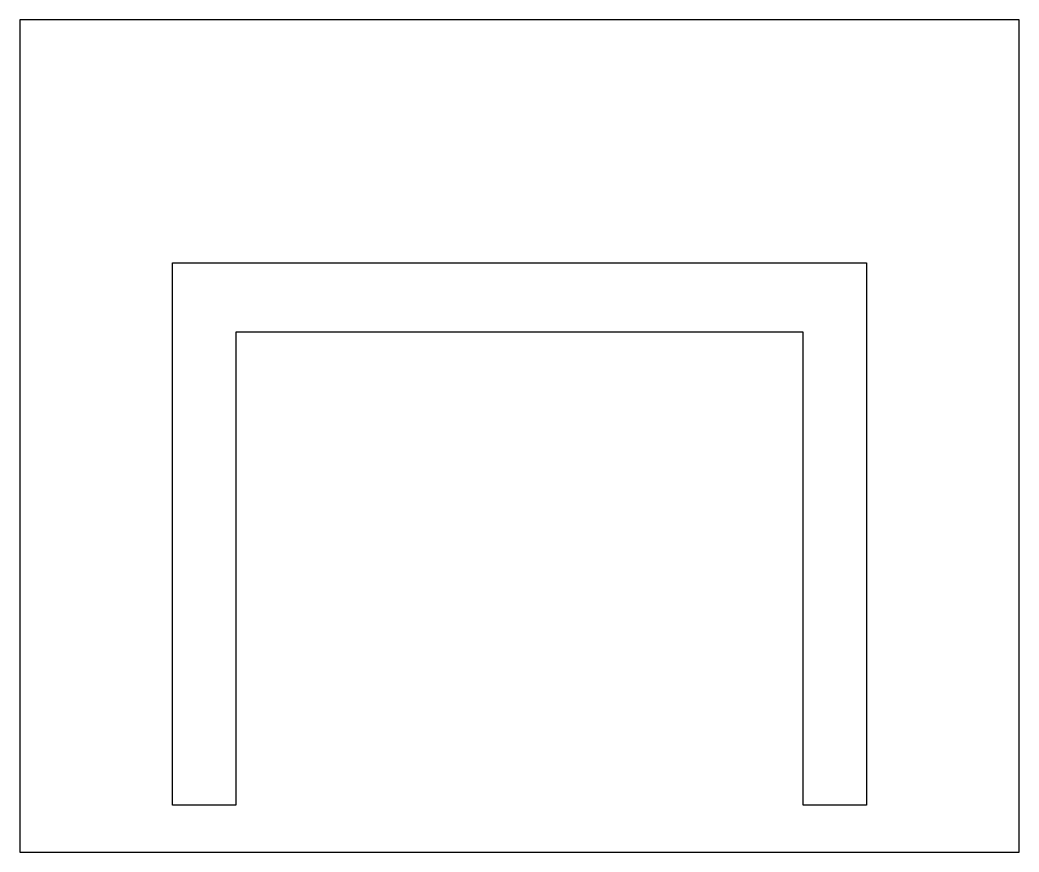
# Model space of a CAD drawing. Header units: inches. Extents: x -0.9 to 0.9, y -1 to 0.5.
import ezdxf

# ---------------------------------------------------------------- set-up
doc = ezdxf.new("R2010")
doc.units = ezdxf.units.IN
doc.header["$MEASUREMENT"] = 0

msp = doc.modelspace()

# ---------------------------------------------------------------- linework, layer by layer
for points in [[(-0.9, -0.9997), (0.9, -0.9997), (0.9, 0.5003), (-0.9, 0.5003)], [(0.625, -0.0625), (0.625, -0.9151), (0.5111, -0.9151), (0.5111, -0.0625), (-0.5111, -0.0625), (-0.5111, -0.9151), (-0.625, -0.9151), (-0.625, -0.0625), (-0.625, 0.0625), (0.625, 0.0625)]]:
    msp.add_lwpolyline(points, close=True)

doc.saveas('drawing.dxf')
